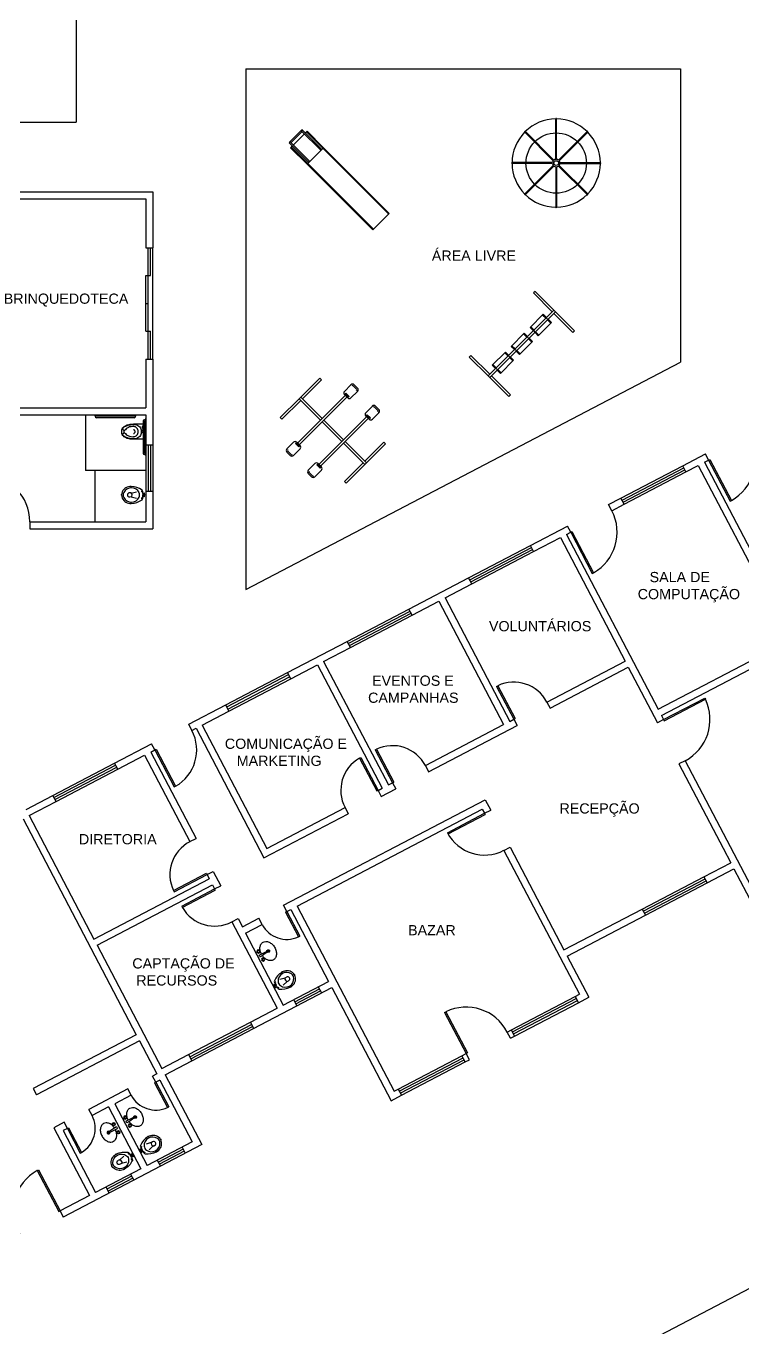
# Model space of a CAD drawing. Header units: millimetres. Extents: x 562 to 1062, y -27 to 300.
# Drawn here: x 594.43 to 609.86, y 215.02 to 243.05 of the extents above; entities that cross this region are included whole.
import ezdxf

# ---------------------------------------------------------------- set-up
doc = ezdxf.new("R2010")
doc.units = ezdxf.units.MM
doc.header["$LTSCALE"] = 0.04
for name, color, linetype in [('01', 1, 'Continuous'), ('02', 2, 'Continuous'), ('05', 5, 'Continuous'), ('2', 2, 'Continuous'), ('BAN', 11, 'Continuous'), ('det', 13, 'Continuous'), ('esq', 2, 'Continuous'), ('esqu', 3, 'Continuous'), ('pis', 1, 'Continuous'), ('TERRENO', 30, 'Continuous')]:
    doc.layers.add(name, color=color, linetype=linetype)
doc.styles.get("Standard").update_dxf_attribs({"font": 'arial.ttf'})

# ---------------------------------------------------------------- blocks, each defined once
blk = doc.blocks.new('V2_vaso5_T')
for p, q in [((0.011, 0.031), (0.011, 0)), ((0.039, 0.031), (0.039, 0)), ((0.041, 0.072), (0.072, 0.072)), ((0.056, 0.088), (0.056, 0.057)), ((0.285, 0.041), (0.173, 0.07)), ((0.288, 0.043), (0.322, 0.045)), ((0.011, -0.032), (0.011, 0)), ((0.039, -0.032), (0.039, 0)), ((0.041, -0.073), (0.072, -0.073)), ((0.056, -0.088), (0.056, -0.058)), ((0.286, -0.042), (0.173, -0.071)), ((0.288, -0.044), (0.322, -0.046))]:
    blk.add_line(p, q)
blk.add_lwpolyline([(0.01, 0.033, 0.868852), (-0.001, 0.031), (-0.001, 0), (-0.001, -0.032, 0.868852), (0.01, -0.034), (0.039, -0.034), (0.039, -0.074, 0.237631), (0.054, -0.103, 0.148029), (0.286, -0.185, 0.31016), (0.481, -0.066, 0.21646), (0.481, 0.065, 0.30817), (0.286, 0.184, 0.152934), (0.054, 0.102, 0.237634), (0.039, 0.073), (0.039, 0.033), (0.01, 0.033)], format="xyb")
for centre in [(0.056, 0.072), (0.056, -0.073)]:
    blk.add_circle(centre, 0.00512)
for centre, radius, start, end in [((0.222, 0), 0.117, 154.8234, 205.1766), ((0.282, -0.028), 0.183, 26.0662, 155.1183), ((0.306, 0.008), 0.0388, 117.1535, 192.7741), ((0.326, 0.004), 0.0411, 353.3838, 96.6162), ((0.345, 0), 0.115, 332.2776, 27.7224), ((0.282, 0.027), 0.183, 204.9138, 333.9017), ((0.314, -0.005), 0.0462, 173.959, 235.9862), ((0.326, -0.005), 0.0412, 263.5509, 6.4491)]:
    blk.add_arc(centre, radius, start, end)
at = {"color": 0, "linetype": 'ByBlock'}
for p in [(0.295, 0.185), (-0.001, 0), (0.295, -0.185), (0.496, 0), (0.496, 0)]:
    blk.add_point(p, dxfattribs=at)
blk = doc.blocks.new('Cuba redonda-pl')
at = {"layer": 'BAN'}
for p, q in [((0.059, 0.001), (0.059, 0.019)), ((0.059, 0.001), (0.059, -0.017)), ((0.259, 0.001), (0.259, 0.009)), ((0.259, 0.001), (0.259, -0.007))]:
    blk.add_line(p, q, dxfattribs=at)
for points in [[(0.435, 0, 0.073281), (0.422, 0.087, 0.084248), (0.388, 0.156, 0.106469), (0.333, 0.205, 0.130159), (0.275, 0.22, 0.130159), (0.217, 0.205, 0.106469), (0.162, 0.156, 0.084248), (0.128, 0.087, 0.057106), (0.116, 0.019, 0.073281)], [(0.116, -0.018, 0.05843), (0.128, -0.087, 0.084248), (0.162, -0.156, 0.106469), (0.217, -0.205, 0.130159), (0.275, -0.22, 0.130159), (0.333, -0.205, 0.106469), (0.388, -0.156, 0.084248), (0.422, -0.087, 0.073281), (0.435, 0, 0.073281)]]:
    blk.add_lwpolyline(points, format="xyb", dxfattribs=at)
for centre, radius in [((0.089, 0.101), 0.035), ((0.089, 0.101), 0.025), ((0.089, 0.101), 0.024), ((0.089, -0.099), 0.035), ((0.089, -0.099), 0.025), ((0.089, -0.099), 0.024)]:
    blk.add_circle(centre, radius, dxfattribs=at)
for centre, radius, start, end in [((0.061, 0.019), 0.002, 89.1103, 180), ((0.017, -2.829), 2.85, 85.161, 89.1103), ((0.275, 0), 0.03, 199.9848, 156.8451), ((0.257, 0.009), 0.002, 0, 85.161), ((0.275, 0), 0.0175, 206.7599, 152.2389), ((0.061, -0.017), 0.002, 180, 270.8897), ((0.017, 2.83), 2.85, 270.8897, 274.839), ((0.257, -0.007), 0.002, 274.839, 0)]:
    blk.add_arc(centre, radius, start, end, dxfattribs=at)

msp = doc.modelspace()

# ---------------------------------------------------------------- linework, layer by layer
at = {"layer": '02'}
for p, q in [((595.512, 244.126), (595.512, 240.976)), ((599.162, 242.126), (608.512, 242.126)), ((599.162, 242.126), (599.162, 230.916)), ((608.512, 242.126), (608.512, 235.812)), ((585.762, 240.976), (595.512, 240.976)), ((599.162, 230.916), (608.512, 235.812)), ((595.712, 234.676), (595.712, 233.476)), ((595.892, 234.676), (597.012, 234.676)), ((595.902, 234.676), (595.902, 234.661)), ((595.962, 234.661), (595.902, 234.661)), ((595.917, 234.661), (595.917, 234.646)), ((595.947, 234.661), (595.947, 234.646)), ((596.757, 234.646), (595.947, 234.646)), ((595.962, 234.676), (595.962, 234.661)), ((596.742, 234.676), (596.742, 234.661)), ((596.802, 234.661), (596.742, 234.661)), ((596.757, 234.661), (596.757, 234.646)), ((596.787, 234.661), (596.787, 234.646)), ((596.802, 234.676), (596.802, 234.661)), ((597.012, 234.676), (597.012, 233.476)), ((596.757, 234.616), (595.947, 234.616)), ((596.546, 234.289), (596.546, 234.343)), ((596.942, 234.413), (596.935, 234.413)), ((596.942, 234.408), (596.935, 234.408)), ((596.942, 234.428), (596.938, 234.428)), ((596.942, 234.393), (596.938, 234.393)), ((596.95, 234.431), (596.94, 234.431)), ((596.95, 234.391), (596.94, 234.391)), ((596.945, 234.416), (596.945, 234.426)), ((596.945, 234.396), (596.945, 234.406)), ((596.947, 234.374), (596.947, 234.364)), ((596.952, 234.374), (596.947, 234.374)), ((596.952, 234.364), (596.947, 234.364)), ((596.947, 234.345), (596.947, 234.354)), ((596.952, 234.354), (596.947, 234.354)), ((596.95, 234.374), (596.95, 234.431)), ((596.95, 234.354), (596.95, 234.364)), ((596.952, 234.541), (596.952, 233.851)), ((596.997, 234.571), (596.982, 234.571)), ((596.997, 234.541), (596.982, 234.541)), ((596.982, 234.541), (596.982, 233.851)), ((596.987, 234.374), (596.982, 234.374)), ((596.987, 234.364), (596.982, 234.364)), ((596.987, 234.354), (596.982, 234.354)), ((596.984, 234.374), (596.984, 234.431)), ((596.999, 234.431), (596.984, 234.431)), ((596.999, 234.391), (596.984, 234.391)), ((596.984, 234.354), (596.984, 234.364)), ((596.987, 234.416), (596.987, 234.426)), ((596.987, 234.396), (596.987, 234.406)), ((596.987, 234.374), (596.987, 234.364)), ((596.987, 234.345), (596.987, 234.354)), ((596.999, 234.428), (596.989, 234.428)), ((596.997, 234.413), (596.989, 234.413)), ((596.997, 234.408), (596.989, 234.408)), ((596.999, 234.393), (596.989, 234.393)), ((597.012, 234.586), (596.997, 234.586)), ((596.997, 234.586), (596.997, 234.526)), ((597.012, 234.526), (596.997, 234.526)), ((597.012, 234.441), (597.002, 234.441)), ((597.012, 234.381), (597.002, 234.381)), ((597.012, 234.441), (597.012, 234.381)), ((596.997, 233.851), (596.982, 233.851)), ((596.997, 233.821), (596.982, 233.821)), ((596.997, 233.866), (596.997, 233.806)), ((597.012, 233.866), (596.997, 233.866)), ((597.012, 233.806), (596.997, 233.806)), ((597.062, 234.026), (597.062, 233.026)), ((597.112, 234.026), (597.112, 233.026)), ((597.012, 233.476), (595.712, 233.476)), ((595.912, 233.476), (595.912, 232.376)), ((597.204, 227.464), (597.231, 227.478)), ((597.204, 227.464), (597.622, 226.667)), ((597.231, 227.478), (597.648, 226.681)), ((597.622, 226.667), (597.648, 226.681))]:
    msp.add_line(p, q, dxfattribs=at)
for points in [[(596.755, 234.151, -0.049648), (596.65, 234.161, -0.06346), (596.572, 234.187, -0.103485), (596.513, 234.234, -0.178458), (596.497, 234.276), (596.497, 234.356, -0.178458), (596.513, 234.398, -0.103485), (596.572, 234.444, -0.06346), (596.65, 234.47, -0.049648), (596.755, 234.481), (596.952, 234.481)], [(596.743, 234.276, 0.111064), (596.756, 234.279, 0.102841), (596.768, 234.287, 0.093011), (596.775, 234.3, 0.087082), (596.778, 234.316, 0.087082), (596.775, 234.331, 0.093011), (596.768, 234.344, 0.102841), (596.756, 234.353, 0.111064), (596.743, 234.356, 0.111064)], [(596.982, 234.481), (597.012, 234.481), (597.012, 234.151), (596.982, 234.151, -0.049648)], [(596.952, 234.151), (596.755, 234.151, -0.049648)]]:
    msp.add_lwpolyline(points, format="xyb", dxfattribs=at)
msp.add_lwpolyline([(596.52, 234.391, -0.103485), (596.577, 234.435, -0.06346), (596.652, 234.461, -0.049648), (596.755, 234.471, -0.075858), (596.815, 234.462, -0.086069), (596.862, 234.437, -0.105985), (596.896, 234.398, -0.126201), (596.907, 234.356), (596.907, 234.276, -0.126201), (596.896, 234.233, -0.105985), (596.862, 234.194, -0.086069), (596.815, 234.17, -0.075858), (596.755, 234.161, -0.049648), (596.652, 234.171, -0.06346), (596.577, 234.196, -0.103485), (596.52, 234.24, -0.097511), (596.515, 234.251, -0.09808), (596.515, 234.264, -0.098895), (596.52, 234.275, -0.099479), (596.528, 234.283, -0.099479), (596.54, 234.288, -0.098895), (596.552, 234.288, -0.09808), (596.563, 234.283, -0.097511), (596.572, 234.275, 0.102445), (596.609, 234.238, 0.077884), (596.661, 234.215, 0.065096), (596.729, 234.206, 0.024284), (596.755, 234.208, 0.115331), (596.788, 234.216, 0.103946), (596.818, 234.239, 0.091071), (596.838, 234.274, 0.083675), (596.845, 234.316, 0.083675), (596.838, 234.358, 0.091071), (596.818, 234.392, 0.103946), (596.788, 234.416, 0.115331), (596.755, 234.424, 0.024284), (596.729, 234.425, 0.065096), (596.661, 234.416, 0.077884), (596.609, 234.393, 0.102445), (596.572, 234.357, -0.097511), (596.563, 234.348, -0.09808), (596.552, 234.343, -0.098895), (596.54, 234.343, -0.099479), (596.528, 234.348, -0.099479), (596.52, 234.357, -0.098895), (596.515, 234.368, -0.09808), (596.515, 234.38, -0.097511)], format="xyb", close=True, dxfattribs=at)
for points in [[(596.952, 234.304), (596.95, 234.306), (596.95, 234.326), (596.952, 234.327)], [(596.982, 234.327), (596.984, 234.326), (596.984, 234.306), (596.982, 234.304)]]:
    msp.add_lwpolyline(points, dxfattribs=at)
for centre, radius, start, end in [((595.947, 234.646), 0.03, 180, 270), ((596.757, 234.646), 0.03, 270, 0), ((596.967, 234.316), 0.035, 115.3769, 244.6231), ((596.977, 234.411), 0.0425, 151.9275, 208.0725), ((596.942, 234.426), 0.0025, 0, 90), ((596.942, 234.416), 0.0025, 270, 0), ((596.942, 234.406), 0.0025, 0, 90), ((596.942, 234.396), 0.0025, 270, 0), ((596.967, 234.403), 0.0325, 117.4869, 122.2048), ((596.967, 234.418), 0.0325, 237.7958, 242.5136), ((596.982, 234.541), 0.03, 90, 180), ((596.967, 234.403), 0.0325, 57.7952, 62.5131), ((596.967, 234.418), 0.0325, 297.4864, 302.2042), ((596.967, 234.316), 0.035, 295.3769, 64.6231), ((596.989, 234.426), 0.0025, 90, 180), ((596.989, 234.416), 0.0025, 180, 270), ((596.989, 234.406), 0.0025, 90, 180), ((596.989, 234.396), 0.0025, 180, 270), ((597.09, 234.411), 0.0925, 161.0754, 198.9246), ((596.967, 234.316), 0.02, 138.5904, 221.4096), ((596.967, 234.316), 0.02, 318.5904, 41.4096), ((596.982, 233.851), 0.03, 180, 270), ((593.512, 232.376), 1, 0, 88.2809), ((597.204, 227.464), 0.9, 299.5484, 27.6382)]:
    msp.add_arc(centre, radius, start, end, dxfattribs=at)
at = {"layer": '05'}
for p, q in [((593.162, 239.476), (597.162, 239.476)), ((597.162, 239.476), (597.162, 238.276)), ((593.412, 239.326), (597.012, 239.326)), ((597.012, 239.326), (597.012, 238.276)), ((597.012, 238.276), (597.162, 238.276)), ((597.012, 235.876), (597.162, 235.876)), ((597.012, 235.876), (597.012, 234.826)), ((597.162, 235.876), (597.162, 232.226)), ((593.412, 234.826), (597.012, 234.826)), ((593.412, 234.676), (597.012, 234.676)), ((597.012, 234.676), (597.012, 232.376)), ((597.162, 234.026), (597.012, 234.026)), ((608.563, 233.581), (609.05, 233.836)), ((609.119, 233.703), (609.05, 233.836)), ((608.632, 233.448), (608.563, 233.581)), ((608.632, 233.448), (608.898, 233.588)), ((608.898, 233.588), (610.869, 229.822)), ((609.031, 233.657), (609.119, 233.703)), ((609.031, 233.657), (611.002, 229.892)), ((597.162, 233.026), (597.012, 233.026)), ((606.968, 232.746), (607.234, 232.885)), ((607.037, 232.613), (606.968, 232.746)), ((607.037, 232.613), (607.303, 232.753)), ((607.303, 232.753), (607.234, 232.885)), ((608.104, 228.205), (616.52, 232.612)), ((594.512, 232.376), (594.512, 232.226)), ((594.512, 232.376), (597.012, 232.376)), ((594.512, 232.226), (597.162, 232.226)), ((605.285, 231.865), (606.082, 232.282)), ((606.063, 232.103), (606.152, 232.149)), ((606.063, 232.103), (608.035, 228.338)), ((606.152, 232.149), (606.082, 232.282)), ((605.354, 231.732), (605.285, 231.865)), ((605.354, 231.732), (605.93, 232.034)), ((605.93, 232.034), (607.322, 229.376)), ((602.671, 230.496), (603.956, 231.169)), ((603.45, 230.735), (604.025, 231.036)), ((604.025, 231.036), (603.956, 231.169)), ((603.45, 230.735), (604.841, 228.077)), ((602.741, 230.364), (602.671, 230.496)), ((602.741, 230.364), (603.317, 230.665)), ((603.317, 230.665), (604.708, 228.007)), ((600.058, 229.128), (601.342, 229.801)), ((600.836, 229.366), (601.412, 229.668)), ((601.412, 229.668), (601.342, 229.801)), ((608.035, 228.338), (610.869, 229.822)), ((600.128, 228.995), (600.703, 229.297)), ((600.703, 229.297), (602.095, 226.639)), ((600.836, 229.366), (602.228, 226.708)), ((605.639, 228.494), (607.322, 229.376)), ((600.128, 228.995), (600.058, 229.128)), ((605.708, 228.362), (607.391, 229.243)), ((607.391, 229.243), (608.018, 228.047)), ((605.639, 228.494), (605.708, 228.362)), ((597.932, 228.015), (598.729, 228.432)), ((598.223, 227.998), (598.799, 228.299)), ((598.799, 228.299), (598.729, 228.432)), ((608.104, 228.205), (608.15, 228.117)), ((598.001, 227.882), (597.932, 228.015)), ((598.001, 227.882), (598.09, 227.928)), ((598.09, 227.928), (599.551, 225.138)), ((598.223, 227.998), (599.614, 225.34)), ((603.025, 227.126), (604.708, 228.007)), ((603.095, 226.993), (604.999, 227.99)), ((604.841, 228.077), (604.93, 228.123)), ((604.93, 228.123), (604.999, 227.99)), ((608.15, 228.117), (608.018, 228.047)), ((596.337, 227.18), (597.134, 227.597)), ((596.407, 227.047), (596.983, 227.348)), ((596.983, 227.348), (597.957, 225.488)), ((597.115, 227.418), (597.204, 227.464)), ((597.115, 227.418), (598.09, 225.557)), ((597.204, 227.464), (597.134, 227.597)), ((596.407, 227.047), (596.337, 227.18)), ((603.025, 227.126), (603.095, 226.993)), ((608.614, 227.231), (608.481, 227.161)), ((608.481, 227.161), (608.853, 226.452)), ((608.614, 227.231), (612.12, 220.537)), ((602.006, 226.592), (602.095, 226.639)), ((602.006, 226.592), (602.076, 226.46)), ((602.076, 226.46), (602.386, 226.622)), ((602.228, 226.708), (602.316, 226.755)), ((602.316, 226.755), (602.386, 226.622)), ((594.432, 226.182), (595.008, 226.484)), ((594.502, 226.049), (595.078, 226.351)), ((595.078, 226.351), (595.008, 226.484)), ((599.614, 225.34), (601.298, 226.221)), ((599.973, 224.117), (604.314, 226.39)), ((601.298, 226.221), (601.367, 226.089)), ((604.314, 226.39), (604.43, 226.168)), ((608.853, 226.452), (609.432, 225.345)), ((594.369, 225.98), (596.804, 221.33)), ((594.502, 226.049), (595.894, 223.392)), ((599.551, 225.138), (601.367, 226.089)), ((600.264, 224.1), (604.25, 226.187)), ((604.25, 226.187), (604.297, 226.099)), ((604.297, 226.099), (604.43, 226.168)), ((597.957, 225.488), (598.09, 225.557)), ((604.714, 225.301), (604.847, 225.371)), ((604.714, 225.301), (606.338, 222.201)), ((604.847, 225.371), (605.265, 224.574)), ((609.432, 225.345), (609.595, 225.035)), ((598.328, 224.779), (598.461, 224.849)), ((598.461, 224.849), (598.623, 224.539)), ((609.019, 224.733), (609.595, 225.035)), ((609.089, 224.601), (609.664, 224.902)), ((609.664, 224.902), (612.056, 220.334)), ((595.894, 223.392), (598.374, 224.691)), ((595.963, 223.259), (598.444, 224.558)), ((598.328, 224.779), (598.374, 224.691)), ((598.444, 224.558), (598.49, 224.469)), ((598.49, 224.469), (598.623, 224.539)), ((605.265, 224.574), (606.007, 223.156)), ((609.019, 224.733), (609.089, 224.601)), ((600.042, 223.984), (599.973, 224.117)), ((600.042, 223.984), (600.131, 224.03)), ((600.131, 224.03), (600.943, 222.48)), ((600.264, 224.1), (602.351, 220.113)), ((606.007, 223.156), (607.69, 224.038)), ((607.69, 224.038), (607.76, 223.905)), ((598.861, 223.76), (598.994, 223.83)), ((598.861, 223.76), (599.835, 221.9)), ((598.994, 223.83), (599.087, 223.653)), ((599.087, 223.653), (599.441, 223.838)), ((599.157, 223.52), (599.511, 223.705)), ((599.511, 223.705), (599.441, 223.838)), ((606.077, 223.023), (607.76, 223.905)), ((599.157, 223.52), (599.968, 221.97)), ((595.963, 223.259), (597.355, 220.601)), ((606.077, 223.023), (606.54, 222.137)), ((599.329, 221.466), (601.012, 222.347)), ((599.968, 221.97), (600.943, 222.48)), ((600.721, 222.364), (600.791, 222.231)), ((601.012, 222.347), (602.288, 219.911)), ((600.19, 222.086), (600.259, 221.953)), ((600.19, 222.086), (600.259, 221.953)), ((606.249, 222.154), (606.338, 222.201)), ((606.249, 222.154), (606.319, 222.021)), ((606.319, 222.021), (606.54, 222.137)), ((599.26, 221.598), (599.835, 221.9)), ((599.26, 221.598), (599.329, 221.466)), ((596.804, 221.33), (594.589, 220.17)), ((596.873, 221.197), (594.659, 220.038)), ((596.873, 221.197), (597.245, 220.489)), ((604.788, 221.389), (604.876, 221.435)), ((604.857, 221.256), (604.788, 221.389)), ((604.857, 221.256), (604.946, 221.302)), ((604.946, 221.302), (604.876, 221.435)), ((597.355, 220.601), (597.931, 220.903)), ((597.931, 220.903), (598, 220.77)), ((603.813, 220.879), (603.902, 220.925)), ((603.971, 220.792), (603.902, 220.925)), ((597.425, 220.468), (598, 220.77)), ((603.883, 220.746), (603.813, 220.879)), ((603.883, 220.746), (603.971, 220.792)), ((597.245, 220.489), (597.156, 220.442)), ((597.226, 220.309), (597.156, 220.442)), ((597.314, 220.356), (597.226, 220.309)), ((597.314, 220.356), (598.01, 219.027)), ((597.425, 220.468), (598.212, 218.964)), ((594.589, 220.17), (594.659, 220.038)), ((596.624, 220.164), (595.783, 219.723)), ((596.694, 220.031), (596.624, 220.164)), ((602.351, 220.113), (602.44, 220.16)), ((602.44, 220.16), (602.51, 220.027)), ((596.207, 219.776), (595.852, 219.59)), ((596.207, 219.776), (596.903, 218.447)), ((596.694, 220.031), (596.34, 219.845)), ((596.34, 219.845), (597.036, 218.517)), ((602.288, 219.911), (602.51, 220.027)), ((595.852, 219.59), (595.783, 219.723)), ((595.251, 219.445), (595.03, 219.329)), ((595.03, 219.329), (595.795, 217.867)), ((595.321, 219.312), (595.232, 219.266)), ((595.232, 219.266), (595.928, 217.937)), ((595.321, 219.312), (595.251, 219.445)), ((598.212, 218.964), (595.232, 217.403)), ((598.01, 219.027), (597.036, 218.517)), ((597.789, 218.911), (597.858, 218.778)), ((596.903, 218.447), (595.928, 217.937)), ((597.257, 218.633), (597.327, 218.5)), ((596.681, 218.331), (596.751, 218.198)), ((595.795, 217.867), (595.163, 217.536)), ((596.15, 218.053), (596.219, 217.92)), ((595.163, 217.536), (595.232, 217.403))]:
    msp.add_line(p, q, dxfattribs=at)
at = {"layer": '2'}
for p, q in [((597.062, 235.876), (597.062, 238.276)), ((597.112, 237.676), (597.112, 238.276)), ((597.162, 235.876), (597.162, 238.276)), ((597.012, 236.476), (597.012, 237.676)), ((597.012, 237.676), (597.112, 237.676)), ((597.012, 237.076), (597.062, 237.076)), ((597.012, 236.476), (597.112, 236.476)), ((597.112, 235.876), (597.112, 236.476)), ((607.234, 232.885), (608.563, 233.581)), ((607.257, 232.841), (608.586, 233.537)), ((609.119, 233.703), (609.146, 233.717)), ((609.119, 233.703), (609.583, 232.818)), ((609.146, 233.717), (609.61, 232.832)), ((607.28, 232.797), (608.609, 233.493)), ((607.303, 232.753), (608.632, 233.448)), ((609.583, 232.818), (609.61, 232.832)), ((606.152, 232.149), (606.178, 232.163)), ((606.152, 232.149), (606.615, 231.264)), ((606.178, 232.163), (606.642, 231.277)), ((603.956, 231.169), (605.285, 231.865)), ((603.979, 231.125), (605.308, 231.821)), ((604.002, 231.08), (605.331, 231.776)), ((604.025, 231.036), (605.354, 231.732)), ((606.615, 231.264), (606.642, 231.277)), ((601.342, 229.801), (602.671, 230.496)), ((601.366, 229.756), (602.695, 230.452)), ((601.389, 229.712), (602.718, 230.408)), ((601.412, 229.668), (602.741, 230.364)), ((598.729, 228.432), (600.058, 229.128)), ((598.752, 228.388), (600.081, 229.084)), ((598.775, 228.344), (600.104, 229.039)), ((598.799, 228.299), (600.128, 228.995)), ((604.559, 228.832), (604.585, 228.846)), ((604.559, 228.832), (604.93, 228.123)), ((604.585, 228.846), (604.956, 228.137)), ((608.15, 228.117), (609.036, 228.58)), ((608.164, 228.09), (609.05, 228.554)), ((609.036, 228.58), (609.05, 228.554)), ((604.93, 228.123), (604.956, 228.137)), ((608.15, 228.117), (608.164, 228.09)), ((601.945, 227.464), (601.972, 227.477)), ((601.945, 227.464), (602.316, 226.755)), ((601.972, 227.477), (602.343, 226.769)), ((595.008, 226.484), (596.337, 227.18)), ((595.032, 226.439), (596.36, 227.135)), ((595.055, 226.395), (596.384, 227.091)), ((601.609, 227.287), (601.635, 227.301)), ((601.609, 227.287), (601.98, 226.579)), ((601.635, 227.301), (602.006, 226.592)), ((595.078, 226.351), (596.407, 227.047)), ((601.98, 226.579), (602.006, 226.592)), ((602.316, 226.755), (602.343, 226.769)), ((603.5, 225.681), (604.297, 226.099)), ((603.513, 225.655), (604.311, 226.072)), ((604.297, 226.099), (604.311, 226.072)), ((603.5, 225.681), (603.513, 225.655)), ((597.605, 224.435), (598.314, 224.806)), ((597.619, 224.408), (598.328, 224.779)), ((598.314, 224.806), (598.328, 224.779)), ((607.69, 224.038), (609.019, 224.733)), ((607.713, 223.993), (609.042, 224.689)), ((607.737, 223.949), (609.065, 224.645)), ((607.76, 223.905), (609.089, 224.601)), ((597.605, 224.435), (597.619, 224.408)), ((597.781, 224.098), (598.49, 224.469)), ((597.795, 224.071), (598.504, 224.443)), ((598.49, 224.469), (598.504, 224.443)), ((597.781, 224.098), (597.795, 224.071)), ((600.016, 223.97), (600.042, 223.984)), ((600.042, 223.984), (600.321, 223.452)), ((600.016, 223.97), (600.294, 223.438)), ((600.294, 223.438), (600.321, 223.452)), ((600.213, 222.041), (600.745, 222.32)), ((600.236, 221.997), (600.768, 222.275)), ((604.876, 221.435), (606.249, 222.154)), ((604.899, 221.391), (606.273, 222.11)), ((604.923, 221.347), (606.296, 222.066)), ((604.946, 221.302), (606.319, 222.021)), ((603.438, 221.811), (603.464, 221.825)), ((603.438, 221.811), (603.902, 220.925)), ((603.464, 221.825), (603.928, 220.939)), ((597.931, 220.903), (599.26, 221.598)), ((597.954, 220.858), (599.283, 221.554)), ((597.977, 220.814), (599.306, 221.51)), ((598, 220.77), (599.329, 221.466)), ((603.902, 220.925), (603.928, 220.939)), ((602.44, 220.16), (603.813, 220.879)), ((602.463, 220.115), (603.836, 220.834)), ((602.486, 220.071), (603.86, 220.79)), ((602.51, 220.027), (603.883, 220.746)), ((597.199, 220.295), (597.226, 220.309)), ((597.199, 220.295), (597.477, 219.764)), ((597.226, 220.309), (597.504, 219.778)), ((597.477, 219.764), (597.504, 219.778)), ((595.321, 219.312), (595.347, 219.326)), ((595.321, 219.312), (595.599, 218.78)), ((595.347, 219.326), (595.626, 218.794)), ((595.599, 218.78), (595.626, 218.794)), ((597.812, 218.867), (597.28, 218.588)), ((597.835, 218.822), (597.303, 218.544)), ((594.672, 218.408), (594.699, 218.422)), ((594.672, 218.408), (595.136, 217.522)), ((594.699, 218.422), (595.163, 217.536)), ((596.704, 218.287), (596.173, 218.008)), ((596.728, 218.242), (596.196, 217.964)), ((595.136, 217.522), (595.163, 217.536))]:
    msp.add_line(p, q, dxfattribs=at)
for centre, radius, start, end in [((609.119, 233.703), 1, 299.3573, 27.6382), ((606.152, 232.149), 1, 299.3573, 27.6382), ((604.93, 228.123), 0.8, 27.6382, 115.4891), ((608.15, 228.117), 1, 297.6382, 25.9191), ((602.316, 226.755), 0.8, 27.6382, 115.4891), ((602.006, 226.592), 0.8, 119.7873, 207.6382), ((604.297, 226.099), 0.9, 207.6382, 297.6382), ((598.328, 224.779), 0.8, 117.6382, 205.4891), ((598.49, 224.469), 0.8, 209.7873, 297.6382), ((600.042, 223.984), 0.6, 207.6382, 294.7722), ((603.902, 220.925), 1, 27.6382, 115.9191), ((597.226, 220.309), 0.6, 207.6382, 294.7722), ((595.321, 219.312), 0.6, 300.5042, 27.6382), ((595.163, 217.536), 1, 119.3565, 209.3565)]:
    msp.add_arc(centre, radius, start, end, dxfattribs=at)
at = {"layer": 'det'}
for p, q in [((601.474, 235.303), (601.545, 235.233)), ((601.933, 234.844), (602.004, 234.773)), ((600.067, 233.896), (600.137, 233.825)), ((600.526, 233.437), (600.597, 233.366))]:
    msp.add_line(p, q, dxfattribs=at)
for centre, start, end in [((601.46, 235.289), 45, 135), ((601.53, 235.218), 315, 45), ((601.919, 234.83), 45, 135), ((601.99, 234.759), 315, 45), ((600.081, 233.91), 135, 225), ((600.152, 233.84), 225, 315), ((600.54, 233.451), 135, 225), ((600.611, 233.38), 225, 315)]:
    msp.add_arc(centre, 0.02, start, end, dxfattribs=at)
at = {"layer": 'esq'}
for p, q in [((600.786, 240.406), (600.383, 240.809)), ((605.83, 240.178), (605.83, 241.048)), ((605.85, 240.178), (605.85, 241.048)), ((600.1, 240.526), (600.503, 240.123)), ((600.121, 240.547), (600.524, 240.144)), ((600.765, 240.384), (600.362, 240.788)), ((605.777, 240.147), (605.162, 240.763)), ((605.791, 240.162), (605.176, 240.777)), ((605.89, 240.162), (606.505, 240.777)), ((605.904, 240.147), (606.519, 240.763)), ((602.246, 239.016), (600.832, 240.43)), ((600.479, 240.077), (601.893, 238.663)), ((605.761, 240.108), (604.89, 240.108)), ((605.761, 240.088), (604.89, 240.088)), ((605.777, 240.049), (605.162, 239.434)), ((605.791, 240.035), (605.176, 239.42)), ((605.83, 240.019), (605.83, 239.148)), ((605.85, 240.019), (605.85, 239.148)), ((605.89, 240.035), (606.505, 239.42)), ((605.904, 240.049), (606.519, 239.434)), ((605.92, 240.108), (606.79, 240.108)), ((605.92, 240.088), (606.79, 240.088)), ((601.893, 238.663), (602.246, 239.016)), ((605.384, 237.336), (605.349, 237.301)), ((605.349, 237.301), (605.755, 236.895)), ((605.791, 236.93), (605.384, 237.336)), ((605.826, 236.895), (606.233, 236.488)), ((605.791, 236.859), (606.197, 236.453)), ((606.197, 236.453), (606.233, 236.488)), ((604.005, 235.958), (603.97, 235.922)), ((604.376, 235.516), (603.97, 235.922)), ((604.412, 235.551), (604.005, 235.958)), ((604.412, 235.48), (604.818, 235.074)), ((604.854, 235.109), (604.447, 235.516)), ((600.311, 235.024), (600.346, 235.059)), ((600.311, 235.024), (600.77, 234.564)), ((600.346, 235.059), (600.806, 234.6)), ((601.301, 235.095), (600.77, 234.564)), ((601.336, 235.059), (600.806, 234.529)), ((601.297, 235.127), (601.311, 235.141)), ((601.297, 235.127), (601.368, 235.056)), ((601.311, 235.141), (601.382, 235.07)), ((601.368, 235.056), (601.382, 235.07)), ((604.818, 235.074), (604.854, 235.109)), ((601.76, 234.635), (601.23, 234.105)), ((601.757, 234.667), (601.771, 234.681)), ((601.757, 234.667), (601.827, 234.596)), ((601.771, 234.681), (601.842, 234.61)), ((600.275, 234.069), (600.77, 234.564)), ((600.311, 234.034), (600.806, 234.529)), ((600.806, 234.529), (601.23, 234.105)), ((600.841, 234.564), (601.265, 234.14)), ((601.796, 234.6), (601.265, 234.069)), ((601.827, 234.596), (601.842, 234.61)), ((600.243, 234.073), (600.229, 234.059)), ((600.243, 234.073), (600.314, 234.002)), ((600.735, 233.61), (601.23, 234.105)), ((600.77, 233.574), (601.265, 234.069)), ((601.265, 234.069), (601.725, 233.61)), ((601.301, 234.105), (601.76, 233.645)), ((600.229, 234.059), (600.3, 233.988)), ((600.314, 234.002), (600.3, 233.988)), ((600.703, 233.613), (600.689, 233.599)), ((600.689, 233.599), (600.76, 233.528)), ((600.703, 233.613), (600.774, 233.543)), ((600.774, 233.543), (600.76, 233.528)), ((601.725, 233.61), (601.76, 233.645))]:
    msp.add_line(p, q, dxfattribs=at)
for centre, radius, start, end in [((600.372, 240.798), 0.015, 45, 225), ((605.84, 241.048), 0.01, 359.6984, 180.3016), ((600.111, 240.537), 0.015, 45, 225), ((605.169, 240.77), 0.01, 44.6984, 225.3016), ((606.512, 240.77), 0.01, 315, 135), ((600.776, 240.395), 0.015, 225, 45), ((600.514, 240.133), 0.015, 225, 45), ((604.891, 240.098), 0.01, 89.8492, 270.1508), ((605.84, 240.098), 0.08, 142.1808, 172.8192), ((605.84, 240.098), 0.08, 187.1808, 217.8192), ((605.84, 240.098), 0.08, 97.1808, 127.8192), ((605.84, 240.098), 0.08, 232.1808, 262.8192), ((605.84, 240.098), 0.08, 52.1808, 82.8192), ((605.84, 240.098), 0.08, 277.1808, 307.8192), ((605.84, 240.098), 0.08, 322.1808, 37.8192), ((606.79, 240.098), 0.01, 269.6984, 90.3016), ((605.169, 239.427), 0.01, 135, 315), ((606.512, 239.427), 0.01, 224.6984, 45.3016), ((605.84, 239.148), 0.01, 179.8492, 0.1508)]:
    msp.add_arc(centre, radius, start, end, dxfattribs=at)
at = {"layer": 'esqu'}
for p, q in [((600.422, 240.727), (600.182, 240.487)), ((600.479, 240.784), (600.443, 240.749)), ((600.832, 240.43), (600.479, 240.784)), ((600.16, 240.466), (600.125, 240.43)), ((600.125, 240.43), (600.479, 240.077)), ((600.479, 240.077), (600.832, 240.43)), ((604.376, 235.516), (605.791, 236.93)), ((604.412, 235.48), (605.826, 236.895)), ((605.826, 236.895), (605.791, 236.93)), ((605.66, 236.728), (605.624, 236.764)), ((605.253, 236.322), (605.218, 236.357)), ((605.391, 236.46), (605.356, 236.495)), ((604.984, 236.053), (604.949, 236.088)), ((604.847, 235.915), (604.811, 235.951)), ((604.376, 235.516), (604.412, 235.48)), ((604.578, 235.646), (604.543, 235.682)), ((600.045, 233.946), (600.187, 234.087)), ((600.258, 234.087), (600.328, 234.016)), ((600.045, 233.875), (600.116, 233.804)), ((600.187, 233.804), (600.328, 233.946)), ((600.505, 233.486), (600.647, 233.627)), ((600.717, 233.627), (600.788, 233.557)), ((600.505, 233.415), (600.576, 233.345)), ((600.647, 233.345), (600.788, 233.486))]:
    msp.add_line(p, q, dxfattribs=at)
msp.add_circle((605.84, 240.098), 0.05, dxfattribs=at)
for centre, start, end in [((600.222, 234.052), 45, 135), ((600.081, 233.91), 135, 225), ((600.152, 233.84), 225, 315), ((600.293, 233.981), 315, 45), ((600.682, 233.592), 45, 135), ((600.753, 233.521), 315, 45), ((600.54, 233.451), 135, 225), ((600.611, 233.38), 225, 315)]:
    msp.add_arc(centre, 0.05, start, end, dxfattribs=at)
at = {"layer": 'pis'}
for p, q in [((600.1, 240.547), (600.362, 240.809)), ((600.132, 240.537), (600.372, 240.777)), ((600.818, 240.416), (600.464, 240.77)), ((600.139, 240.445), (600.493, 240.091)), ((602.232, 239.002), (600.818, 240.416)), ((600.493, 240.091), (601.907, 238.677)), ((605.278, 236.559), (605.561, 236.842)), ((605.455, 236.382), (605.738, 236.665)), ((605.617, 236.757), (605.547, 236.827)), ((605.631, 236.771), (605.561, 236.842)), ((605.653, 236.721), (605.723, 236.651)), ((605.667, 236.735), (605.738, 236.665)), ((604.871, 236.152), (605.154, 236.435)), ((605.211, 236.35), (605.14, 236.421)), ((605.225, 236.364), (605.154, 236.435)), ((605.246, 236.315), (605.317, 236.244)), ((605.26, 236.329), (605.331, 236.258)), ((605.349, 236.488), (605.278, 236.559)), ((605.363, 236.502), (605.292, 236.573)), ((605.384, 236.453), (605.455, 236.382)), ((605.398, 236.467), (605.469, 236.396)), ((604.465, 235.745), (604.748, 236.028)), ((604.818, 235.958), (604.748, 236.028)), ((604.942, 236.081), (604.871, 236.152)), ((604.956, 236.096), (604.886, 236.166)), ((604.977, 236.046), (605.048, 235.975)), ((604.992, 236.06), (605.062, 235.989)), ((605.048, 235.975), (605.331, 236.258)), ((604.535, 235.675), (604.465, 235.745)), ((604.55, 235.689), (604.479, 235.76)), ((604.642, 235.569), (604.924, 235.852)), ((604.804, 235.943), (604.733, 236.014)), ((604.84, 235.908), (604.91, 235.837)), ((604.854, 235.922), (604.924, 235.852)), ((600.753, 235.466), (600.346, 235.059)), ((600.788, 235.431), (600.753, 235.466)), ((604.571, 235.639), (604.642, 235.569)), ((604.585, 235.654), (604.656, 235.583)), ((600.381, 235.024), (600.788, 235.431)), ((601.424, 235.325), (601.283, 235.183)), ((601.566, 235.183), (601.424, 235.042)), ((601.495, 235.325), (601.566, 235.254)), ((600.311, 235.024), (599.904, 234.617)), ((599.939, 234.582), (600.346, 234.989)), ((601.283, 235.112), (601.354, 235.042)), ((601.884, 234.865), (601.743, 234.723)), ((601.743, 234.653), (601.813, 234.582)), ((602.025, 234.723), (601.884, 234.582)), ((601.955, 234.865), (602.025, 234.794)), ((599.904, 234.617), (599.939, 234.582)), ((602.131, 234.087), (601.725, 233.68)), ((602.167, 234.052), (602.131, 234.087)), ((601.76, 233.645), (602.167, 234.052)), ((601.69, 233.645), (601.283, 233.239)), ((601.318, 233.203), (601.725, 233.61)), ((601.283, 233.239), (601.318, 233.203))]:
    msp.add_line(p, q, dxfattribs=at)
msp.add_circle((605.84, 240.098), 0.65, dxfattribs=at)
for centre, radius, start, end in [((605.84, 240.098), 0.95, 90.6031, 134.3969), ((605.84, 240.098), 0.95, 45.6031, 89.3969), ((605.84, 240.098), 0.95, 135.6031, 179.3969), ((605.84, 240.098), 0.95, 0.6031, 44.3969), ((605.84, 240.098), 0.95, 180.6031, 224.3969), ((605.84, 240.098), 0.95, 315.6031, 359.3969), ((605.84, 240.098), 0.95, 225.6031, 269.3969), ((605.84, 240.098), 0.95, 270.6031, 314.3969), ((601.318, 235.148), 0.05, 135, 225), ((601.46, 235.289), 0.05, 45, 135), ((601.53, 235.218), 0.05, 315, 45), ((601.389, 235.077), 0.05, 225, 315), ((601.778, 234.688), 0.05, 135, 225), ((601.919, 234.83), 0.05, 45, 135), ((601.99, 234.759), 0.05, 315, 45), ((601.849, 234.617), 0.05, 225, 315)]:
    msp.add_arc(centre, radius, start, end, dxfattribs=at)
at = {"layer": 'TERRENO'}
msp.add_line((579.262, 199.776), (634.262, 228.576), dxfattribs=at)

# ---------------------------------------------------------------- block references
at = {"layer": '02'}
for p, rotation in [((596.982, 232.952), 179.9999999999996), ((599.779, 222.376), 29.32751948217379), ((596.897, 218.832), 29.32751948217379)]:
    msp.add_blockref('V2_vaso5_T', p, dxfattribs=dict(at, rotation=rotation))
at = {"layer": '02', "xscale": -1, "rotation": 27.93438452854895}
msp.add_blockref('V2_vaso5_T', (596.719, 218.735), dxfattribs=at)
at = {"layer": '05', "xscale": -1, "rotation": 210.4741302046629}
for p in [(599.406, 222.993), (596.539, 219.419)]:
    msp.add_blockref('Cuba redonda-pl', p, dxfattribs=at)
at = {"layer": '05', "rotation": 210.0808496813191}
msp.add_blockref('Cuba redonda-pl', (596.445, 219.364), dxfattribs=at)

# ---------------------------------------------------------------- texts
at = {"layer": '01'}
for s, p in [('ÁREA LIVRE', (603.164, 237.997)), ('BRINQUEDOTECA', (593.953, 237.069)), ('VOLUNTÁRIOS', (604.393, 230.018)), ('DIRETORIA', (595.57, 225.431))]:
    msp.add_text(s, height=0.22, dxfattribs=at).set_placement(p)
at = {"layer": '01', "char_height": 0.22, "attachment_point": 1}
for s, insert in [('   SALA DE \\PCOMPUTAÇÃO', (607.594, 231.295)), (' EVENTOS E\\PCAMPANHAS', (601.792, 229.064)), ('COMUNICAÇÃO E\\P   MARKETING', (598.71, 227.706)), ('RECEPÇÃO', (605.911, 226.313)), ('BAZAR', (602.653, 223.692)), ('CAPTAÇÃO DE\\P RECURSOS', (596.719, 222.977))]:
    msp.add_mtext(s, dxfattribs=dict(at, insert=insert))

doc.saveas('drawing.dxf')
